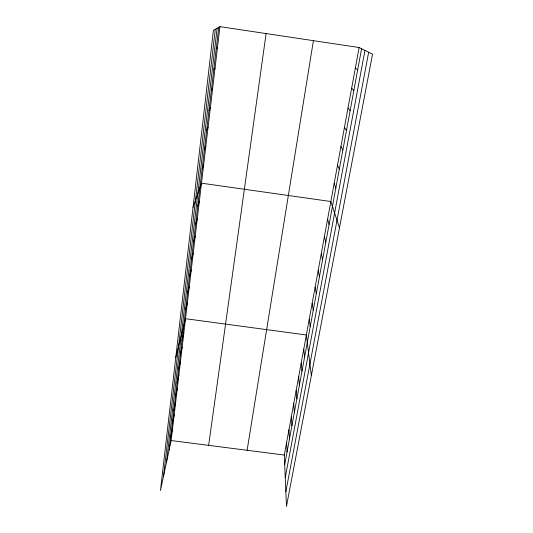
<?xml version="1.0" encoding="UTF-8"?>
<svg xmlns="http://www.w3.org/2000/svg" width="533" height="533" viewBox="0 0 533 533"><rect width="100%" height="100%" fill="white"/><g stroke="black" fill="none" stroke-linecap="round" stroke-linejoin="round"><path stroke-width="0.8" d="M163.491 476.342L215.299 29.288M166.443 462.557L217.111 28.256M169.148 449.919L218.743 27.33M219.942 26.65L213.407 30.361L160.453 490.533L171.153 440.551L219.942 26.65L359.115 47.517L372.547 54.179L286.454 506.35L284.302 455.055L359.115 47.517M208.636 445.361L266.094 33.572M247.105 450.292L313.411 40.661M284.702 464.669L361.581 48.743M285.248 477.641L364.945 50.408M285.841 491.792L368.663 52.254M170.667 436.96L172.652 427.799M172.212 423.808L174.178 414.861M173.778 410.457L175.73 401.729M175.37 396.905L177.296 388.404M176.983 383.147L178.895 374.879M178.622 369.182L180.507 361.154M180.287 354.991L182.153 347.223M181.98 340.587L183.818 333.072M175.743 357.643L185.511 318.707L306.348 334.971L311.345 375.605M185.604 309.713L187.389 302.771M187.543 293.19L189.302 286.561M189.515 276.374L191.247 270.071M191.527 259.258L193.226 253.302M193.566 241.835L195.238 236.232M195.651 224.1L197.283 218.856M197.77 206.038L199.369 201.181M193.046 207.33L201.487 183.185L330.846 201.514L339.474 227.884M202.127 168.908L203.653 164.857M204.366 149.82L205.851 146.202M206.651 130.372L208.09 127.194M208.976 110.551L210.375 107.833M211.348 90.35L212.7 88.112M213.766 69.75L215.066 68.017M216.231 48.75L217.484 47.53M171.153 440.551L284.302 455.055M355.351 68.051L357.69 69.796M351.653 88.198L353.872 90.443M348.022 107.966L350.128 110.691M344.458 127.367L346.457 130.558M340.96 146.415L342.852 150.053M337.529 165.11L339.321 169.181M334.158 183.479L335.85 187.956M327.595 219.23L329.094 224.486M324.397 236.632L325.81 242.262M321.259 253.735L322.585 259.718M318.174 270.544L319.414 276.867M315.143 287.06L316.302 293.716M312.158 303.304L313.244 310.273M309.227 319.267L310.233 326.542M303.75 349.122L304.616 356.95M301.192 363.06L301.991 371.141M298.667 376.791L299.406 385.112M296.181 390.316L296.868 398.871M293.736 403.648L294.356 412.429M291.324 416.779L291.891 425.78M288.953 429.725L289.459 438.932M286.607 442.483L287.06 451.897"/></g></svg>
